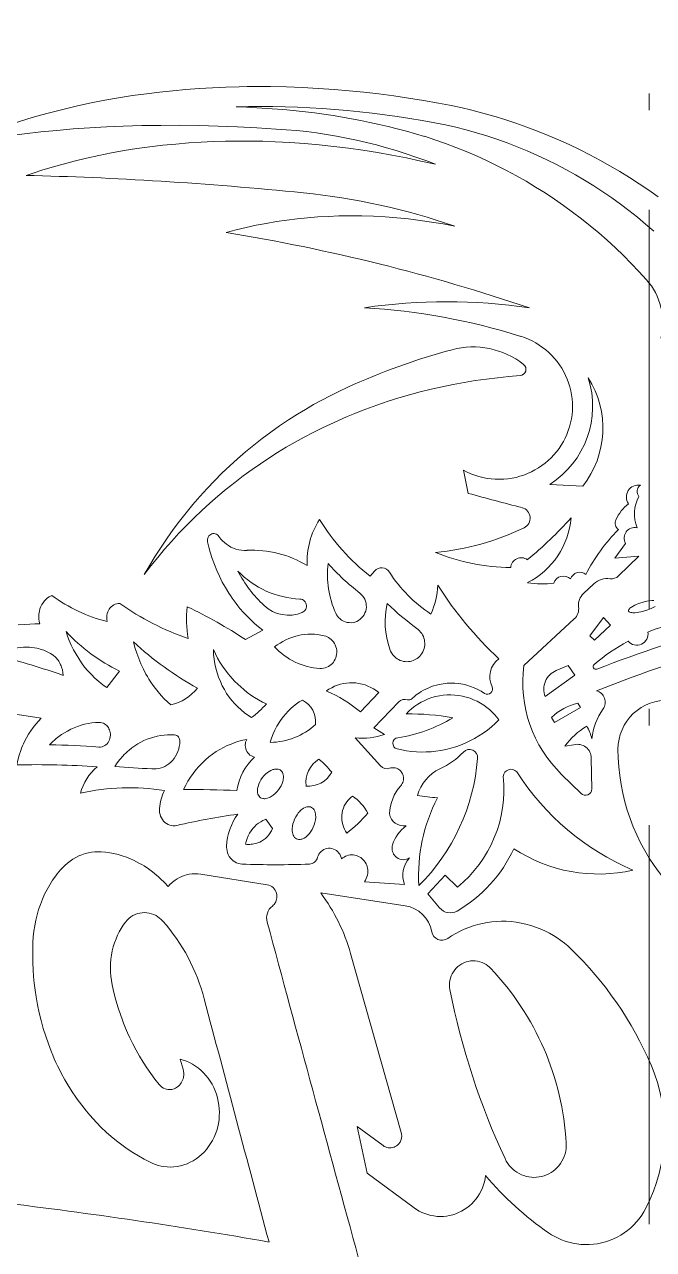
# Model space of a CAD drawing. Extents: x -99 to 297, y 0 to 529.
# Drawn here: x 84.49 to 103.4, y 208.23 to 245.06 of the extents above; entities that cross this region are included whole.
import ezdxf

# ---------------------------------------------------------------- set-up
doc = ezdxf.new("R2010")
doc.units = 0
doc.linetypes.add('DASHDOT', pattern=[18.5, 12, -3, 0.5, -3])

msp = doc.modelspace()

# ---------------------------------------------------------------- linework, layer by layer
at = {"color": 7, "linetype": 'DASHDOT', "lineweight": 13}
msp.add_line((103.269, 368.989), (103.269, 116.522), dxfattribs=at)
at = {"color": 7, "lineweight": 13, "ltscale": 0.017888}
msp.add_line((97.683, 231.663), (97.829, 230.962), dxfattribs=at)
at = {"color": 7, "lineweight": 13, "ltscale": 0.024783}
msp.add_line((100.278, 231.233), (101.268, 231.181), dxfattribs=at)
at = {"color": 7, "lineweight": 13, "ltscale": 0.013642}
msp.add_line((102.558, 229.461), (102.238, 229.019), dxfattribs=at)
at = {"color": 7, "lineweight": 13, "ltscale": 0.01794}
msp.add_line((102.238, 229.019), (102.954, 229.073), dxfattribs=at)
at = {"color": 7, "lineweight": 13, "ltscale": 0.021177}
msp.add_line((102.954, 229.073), (102.347, 228.481), dxfattribs=at)
at = {"color": 7, "lineweight": 13, "ltscale": 0.00501}
msp.add_line((95.012, 228.626), (94.882, 228.473), dxfattribs=at)
at = {"color": 7, "lineweight": 13, "ltscale": 0.010716}
msp.add_line((101.607, 228.244), (101.292, 227.953), dxfattribs=at)
at = {"color": 7, "lineweight": 13, "ltscale": 0.051689}
msp.add_line((101.014, 227.189), (99.496, 225.785), dxfattribs=at)
at = {"color": 7, "lineweight": 13, "ltscale": 0.017013}
msp.add_line((101.889, 227.229), (101.48, 226.685), dxfattribs=at)
at = {"color": 7, "lineweight": 13, "ltscale": 0.016349}
msp.add_line((101.627, 226.55), (102.103, 226.998), dxfattribs=at)
at = {"color": 7, "lineweight": 13, "ltscale": 0.007882}
msp.add_line((102.103, 226.998), (101.889, 227.229), dxfattribs=at)
at = {"color": 7, "lineweight": 13, "ltscale": 0.014685}
msp.add_line((91.647, 226.849), (91.132, 226.566), dxfattribs=at)
at = {"color": 7, "lineweight": 13, "ltscale": 0.005}
msp.add_line((101.48, 226.685), (101.627, 226.55), dxfattribs=at)
at = {"color": 7, "lineweight": 13, "ltscale": 0.009767}
msp.add_line((100.834, 225.784), (100.473, 225.637), dxfattribs=at)
at = {"color": 7, "lineweight": 13, "ltscale": 0.008713}
msp.add_line((101.029, 225.495), (100.834, 225.784), dxfattribs=at)
at = {"color": 7, "lineweight": 13, "ltscale": 0.015619}
msp.add_line((86.958, 225.125), (87.34, 225.619), dxfattribs=at)
at = {"color": 7, "lineweight": 13, "ltscale": 0.027362}
msp.add_line((100.144, 224.852), (101.029, 225.495), dxfattribs=at)
at = {"color": 7, "lineweight": 13, "ltscale": 0.020014}
msp.add_line((94.589, 224.392), (95.136, 224.977), dxfattribs=at)
at = {"color": 7, "lineweight": 13, "ltscale": 0.026883}
msp.add_line((94.99, 223.918), (95.736, 224.692), dxfattribs=at)
at = {"color": 7, "lineweight": 13, "ltscale": 0.022508}
msp.add_line((100.416, 224.075), (101.198, 224.521), dxfattribs=at)
at = {"color": 7, "lineweight": 13, "ltscale": 0.003765}
msp.add_line((101.198, 224.521), (101.123, 224.652), dxfattribs=at)
at = {"color": 7, "lineweight": 13, "ltscale": 0.004276}
msp.add_line((100.331, 224.223), (100.416, 224.075), dxfattribs=at)
at = {"color": 7, "lineweight": 13, "ltscale": 0.028491}
msp.add_line((95.193, 222.769), (94.431, 223.617), dxfattribs=at)
at = {"color": 7, "lineweight": 13, "ltscale": 0.009422}
msp.add_line((95.309, 223.717), (94.99, 223.918), dxfattribs=at)
at = {"color": 7, "lineweight": 13, "ltscale": 0.006926}
msp.add_line((101.006, 223.407), (100.732, 223.365), dxfattribs=at)
at = {"color": 7, "lineweight": 13, "ltscale": 0.02329}
msp.add_line((101.541, 222.075), (101.525, 223.006), dxfattribs=at)
at = {"color": 7, "lineweight": 13, "ltscale": 0.020385}
msp.add_line((100.635, 222.513), (101.218, 221.943), dxfattribs=at)
at = {"color": 7, "lineweight": 13, "ltscale": 0.008622}
msp.add_line((91.946, 220.885), (91.744, 221.165), dxfattribs=at)
at = {"color": 7, "lineweight": 13, "ltscale": 0.050554}
msp.add_line((91.785, 219.198), (89.787, 219.512), dxfattribs=at)
at = {"color": 7, "lineweight": 13, "ltscale": 0.030256}
msp.add_line((94.703, 219.289), (95.91, 219.208), dxfattribs=at)
at = {"color": 7, "lineweight": 13, "ltscale": 0.019176}
msp.add_line((97.135, 219.483), (96.61, 218.924), dxfattribs=at)
at = {"color": 7, "lineweight": 13, "ltscale": 0.012802}
msp.add_line((97.501, 219.125), (97.135, 219.483), dxfattribs=at)
at = {"color": 7, "lineweight": 13, "ltscale": 0.064151}
msp.add_line((95.928, 218.566), (93.391, 218.95), dxfattribs=at)
at = {"color": 7, "lineweight": 13, "ltscale": 0.013816}
msp.add_line((96.61, 218.924), (96.966, 218.501), dxfattribs=at)
at = {"color": 7, "lineweight": 13, "ltscale": 0.139749}
msp.add_line((94.291, 217.127), (95.812, 211.749), dxfattribs=at)
at = {"color": 7, "lineweight": 13, "ltscale": 0.007934}
msp.add_line((89.162, 213.955), (89.252, 213.651), dxfattribs=at)
at = {"color": 7, "lineweight": 13, "ltscale": 0.024317}
msp.add_line((95.268, 211.352), (94.486, 211.931), dxfattribs=at)
at = {"color": 7, "lineweight": 13, "ltscale": 0.035925}
msp.add_line((94.486, 211.931), (94.786, 210.525), dxfattribs=at)
at = {"color": 7, "lineweight": 13, "ltscale": 0.043892}
msp.add_line((94.786, 210.525), (96.199, 209.483), dxfattribs=at)
at = {"color": 7, "lineweight": 13}
for points in [[(96.928, 242.699), (96.481, 242.777), (96.034, 242.849), (95.586, 242.914), (95.139, 242.972), (94.691, 243.024), (94.244, 243.069), (93.798, 243.107), (93.318, 243.141), (92.84, 243.167), (92.362, 243.184), (91.886, 243.194), (91.649, 243.196), (91.411, 243.196), (91.175, 243.194), (90.939, 243.19), (90.536, 243.178), (90.134, 243.16), (89.734, 243.137), (89.336, 243.107), (88.94, 243.071), (88.546, 243.029), (88.154, 242.981), (87.733, 242.922), (87.315, 242.856), (86.9, 242.783), (86.488, 242.702), (86.081, 242.615), (85.878, 242.568), (85.676, 242.519), (85.476, 242.469), (85.277, 242.417), (84.93, 242.321), (84.587, 242.22), (84.248, 242.113)], [(103.537, 239.88), (103.256, 240.079), (102.97, 240.272), (102.68, 240.459), (102.386, 240.64), (102.088, 240.815), (101.786, 240.983), (101.481, 241.145), (101.172, 241.3), (100.86, 241.449), (100.545, 241.591), (100.228, 241.727), (99.907, 241.855), (99.584, 241.977), (99.258, 242.092), (98.931, 242.2), (98.601, 242.301), (98.269, 242.395), (97.936, 242.481), (97.601, 242.561), (97.265, 242.633), (96.928, 242.699)], [(82.605, 241.493), (83.068, 241.574), (83.537, 241.649), (84.011, 241.716), (84.49, 241.777), (84.973, 241.831), (85.461, 241.879), (85.953, 241.92), (86.45, 241.954), (86.95, 241.982), (87.453, 242.004), (87.734, 242.013), (88.017, 242.02), (88.584, 242.029), (89.155, 242.03), (89.729, 242.023), (90.307, 242.008), (90.887, 241.986), (91.469, 241.957), (92.054, 241.919)], [(103.402, 238.843), (103.159, 239.057), (102.912, 239.264), (102.659, 239.466), (102.402, 239.661), (102.139, 239.851), (101.873, 240.034), (101.602, 240.211), (101.326, 240.381), (101.047, 240.545), (100.764, 240.702), (100.477, 240.853), (100.187, 240.996), (99.894, 241.133), (99.597, 241.263), (99.298, 241.386), (98.996, 241.502), (98.691, 241.611), (98.384, 241.712), (98.076, 241.806), (97.765, 241.893), (97.452, 241.972), (97.138, 242.044), (96.823, 242.109)], [(96.508, 241.699), (96.825, 241.595), (97.141, 241.485), (97.453, 241.367), (97.764, 241.242), (98.072, 241.11), (98.377, 240.971), (98.679, 240.825), (98.977, 240.672), (99.273, 240.513), (99.565, 240.348), (99.853, 240.175), (100.137, 239.997), (100.417, 239.812), (100.693, 239.621), (100.965, 239.423), (101.232, 239.22), (101.494, 239.011), (101.751, 238.795), (102.004, 238.575), (102.251, 238.348), (102.493, 238.116), (102.729, 237.879), (102.96, 237.636), (103.185, 237.388)], [(96.839, 240.857), (96.405, 240.957), (95.97, 241.05), (95.534, 241.134), (95.099, 241.212), (94.662, 241.281), (94.226, 241.343), (93.785, 241.398), (93.344, 241.444), (92.904, 241.483), (92.465, 241.514), (92.246, 241.526), (92.026, 241.536), (91.651, 241.549), (91.277, 241.556), (90.904, 241.557), (90.533, 241.552), (90.162, 241.541), (89.793, 241.524), (89.426, 241.5), (89.032, 241.468), (88.641, 241.429), (88.252, 241.383), (87.866, 241.33), (87.482, 241.269), (87.102, 241.201), (86.724, 241.126), (86.35, 241.043), (85.979, 240.953), (85.795, 240.906), (85.611, 240.856), (85.43, 240.805), (85.249, 240.752), (85.009, 240.678), (84.771, 240.602), (84.534, 240.522)], [(97.421, 238.998), (97.074, 239.064), (96.726, 239.122), (96.378, 239.173), (96.029, 239.215), (95.68, 239.25), (95.331, 239.277), (94.981, 239.296), (94.632, 239.307), (94.458, 239.309), (94.284, 239.31), (94.11, 239.308), (93.936, 239.304), (93.621, 239.293), (93.307, 239.274), (92.994, 239.249), (92.682, 239.218), (92.371, 239.179), (92.062, 239.134), (91.755, 239.082), (91.45, 239.024), (91.147, 238.959), (90.846, 238.887), (90.547, 238.808)], [(99.406, 235.686), (99.522, 235.646), (99.636, 235.599), (99.747, 235.547), (99.855, 235.488), (99.96, 235.424), (100.061, 235.354), (100.158, 235.279), (100.251, 235.198), (100.339, 235.113), (100.422, 235.022), (100.5, 234.928), (100.573, 234.829), (100.639, 234.727), (100.7, 234.621), (100.755, 234.512), (100.804, 234.4), (100.846, 234.286), (100.882, 234.169), (100.912, 234.051), (100.935, 233.931), (100.951, 233.811), (100.96, 233.689), (100.963, 233.567), (100.958, 233.446), (100.947, 233.325), (100.93, 233.204), (100.905, 233.085), (100.874, 232.968), (100.836, 232.852), (100.792, 232.738), (100.742, 232.628), (100.686, 232.52), (100.624, 232.415), (100.556, 232.314), (100.482, 232.216), (100.403, 232.123), (100.319, 232.035), (100.23, 231.95), (100.137, 231.871), (100.039, 231.798), (99.938, 231.729), (99.832, 231.667), (99.724, 231.61), (99.612, 231.559), (99.498, 231.515), (99.381, 231.477), (99.263, 231.445), (99.143, 231.42), (99.018, 231.402), (98.893, 231.39), (98.767, 231.386), (98.641, 231.388), (98.516, 231.398), (98.391, 231.415), (98.268, 231.44), (98.146, 231.471), (98.026, 231.509), (97.909, 231.553), (97.794, 231.605), (97.683, 231.663)], [(88.088, 228.527), (88.285, 228.784), (88.489, 229.036), (88.697, 229.284), (88.911, 229.527), (89.13, 229.766), (89.354, 230), (89.584, 230.228), (89.818, 230.452), (90.058, 230.67), (90.302, 230.883), (90.551, 231.091), (90.805, 231.293), (91.064, 231.49), (91.327, 231.681), (91.578, 231.856), (91.834, 232.026), (92.094, 232.19), (92.357, 232.35), (92.623, 232.504), (92.893, 232.653), (93.167, 232.796), (93.443, 232.934), (93.683, 233.048), (93.925, 233.158), (94.169, 233.264), (94.415, 233.366), (94.635, 233.453), (94.857, 233.537), (95.081, 233.617), (95.249, 233.675), (95.418, 233.732), (95.738, 233.833), (96.06, 233.927), (96.385, 234.014), (96.711, 234.095), (97.04, 234.17), (97.371, 234.237), (97.703, 234.298), (98.037, 234.353), (98.372, 234.4), (98.709, 234.441), (99.046, 234.476), (99.385, 234.503)], [(94.188, 234.147), (93.931, 234.026), (93.677, 233.9), (93.427, 233.768), (93.179, 233.632), (92.934, 233.49), (92.693, 233.344), (92.421, 233.171), (92.154, 232.991), (91.892, 232.806), (91.634, 232.614), (91.382, 232.416), (91.134, 232.212), (90.892, 232.003), (90.654, 231.787), (90.423, 231.567), (90.196, 231.34), (89.975, 231.109), (89.76, 230.872), (89.551, 230.63), (89.347, 230.383), (89.149, 230.131), (88.957, 229.875), (88.771, 229.614), (88.591, 229.348), (88.417, 229.079), (88.249, 228.805), (88.088, 228.527)], [(90.331, 229.671), (90.31, 229.698), (90.283, 229.721), (90.254, 229.739), (90.22, 229.751), (90.185, 229.757), (90.15, 229.755), (90.115, 229.747), (90.083, 229.731), (90.054, 229.71), (90.029, 229.684), (90.009, 229.652), (89.995, 229.618), (89.987, 229.581), (89.986, 229.544), (89.99, 229.506)], [(89.99, 229.506), (90.028, 229.349), (90.071, 229.193), (90.129, 229.009), (90.194, 228.826), (90.267, 228.647), (90.346, 228.471), (90.433, 228.299), (90.526, 228.132), (90.626, 227.968), (90.678, 227.889), (90.732, 227.81), (90.788, 227.732), (90.845, 227.656), (90.904, 227.581), (90.964, 227.507), (91.068, 227.387), (91.176, 227.271), (91.288, 227.159), (91.404, 227.051), (91.523, 226.948), (91.647, 226.849)], [(91.175, 229.25), (91.091, 229.248), (91.008, 229.254), (90.925, 229.267), (90.844, 229.288), (90.765, 229.316), (90.689, 229.351), (90.616, 229.393), (90.555, 229.436), (90.497, 229.483), (90.442, 229.535), (90.392, 229.591), (90.361, 229.63), (90.331, 229.671)], [(85.311, 227.892), (85.27, 227.874), (85.23, 227.853), (85.177, 227.818), (85.127, 227.776), (85.082, 227.728), (85.042, 227.676), (85.007, 227.619), (84.977, 227.558), (84.951, 227.488), (84.932, 227.415), (84.92, 227.34), (84.915, 227.265), (84.918, 227.188), (84.927, 227.113), (84.944, 227.039)], [(87.353, 227.656), (87.306, 227.655), (87.26, 227.647), (87.215, 227.632), (87.17, 227.611), (87.128, 227.584), (87.09, 227.551), (87.071, 227.531), (87.053, 227.508), (87.035, 227.485), (87.02, 227.459), (86.994, 227.406), (86.975, 227.35), (86.963, 227.29), (86.959, 227.23), (86.962, 227.169), (86.973, 227.11)], [(92.836, 227.383), (92.868, 227.399), (92.896, 227.421), (92.92, 227.448), (92.94, 227.48), (92.954, 227.515), (92.961, 227.553), (92.962, 227.591), (92.956, 227.629), (92.943, 227.665), (92.925, 227.698), (92.9, 227.727), (92.872, 227.752), (92.84, 227.77), (92.804, 227.782), (92.768, 227.787)], [(93.847, 227.359), (93.87, 227.314), (93.898, 227.273), (93.929, 227.234), (93.972, 227.192), (94.02, 227.155), (94.072, 227.125), (94.127, 227.102), (94.184, 227.086), (94.243, 227.077), (94.303, 227.075), (94.362, 227.082), (94.42, 227.095), (94.476, 227.116), (94.529, 227.144), (94.578, 227.178), (94.622, 227.219), (94.662, 227.264), (94.695, 227.314), (94.722, 227.368), (94.743, 227.426), (94.756, 227.485), (94.763, 227.545), (94.762, 227.606), (94.753, 227.667), (94.738, 227.726), (94.716, 227.782), (94.687, 227.835), (94.652, 227.884), (94.612, 227.928), (94.567, 227.967)], [(103.411, 227.743), (103.343, 227.741), (103.272, 227.732), (103.199, 227.72), (103.144, 227.708), (103.089, 227.693), (102.981, 227.66), (102.928, 227.641), (102.877, 227.62), (102.831, 227.599), (102.787, 227.577), (102.735, 227.545), (102.711, 227.528), (102.69, 227.511), (102.671, 227.494), (102.657, 227.477), (102.645, 227.455), (102.642, 227.444), (102.641, 227.434), (102.643, 227.425), (102.647, 227.417), (102.654, 227.408), (102.663, 227.401), (102.687, 227.389), (102.718, 227.382), (102.746, 227.378), (102.776, 227.376), (102.839, 227.377), (102.908, 227.383), (102.96, 227.391), (103.012, 227.401), (103.069, 227.414), (103.126, 227.429), (103.229, 227.462), (103.278, 227.48), (103.327, 227.5), (103.388, 227.529), (103.445, 227.56)], [(84.944, 227.039), (84.793, 227.038), (84.643, 227.034), (84.494, 227.025), (84.293, 227.009)], [(95.47, 226.282), (95.493, 226.223), (95.522, 226.167), (95.558, 226.114), (95.599, 226.066), (95.646, 226.023), (95.688, 225.992), (95.733, 225.965), (95.781, 225.943), (95.83, 225.925), (95.88, 225.913), (95.931, 225.905), (95.983, 225.903), (96.035, 225.905), (96.081, 225.912), (96.125, 225.922), (96.169, 225.936), (96.211, 225.954), (96.252, 225.976), (96.291, 226.001), (96.332, 226.033), (96.37, 226.07), (96.404, 226.11), (96.435, 226.153), (96.461, 226.199), (96.482, 226.247), (96.499, 226.297), (96.511, 226.349), (96.518, 226.401), (96.52, 226.454), (96.516, 226.507), (96.508, 226.559), (96.495, 226.61), (96.477, 226.66), (96.454, 226.708), (96.427, 226.753), (96.396, 226.795), (96.362, 226.834), (96.323, 226.869), (96.282, 226.901)], [(85.734, 226.813), (85.781, 226.674), (85.833, 226.538), (85.891, 226.404), (85.959, 226.264), (86.034, 226.127), (86.115, 225.994), (86.201, 225.866), (86.294, 225.743), (86.391, 225.625), (86.495, 225.513), (86.603, 225.406), (86.66, 225.355), (86.717, 225.306), (86.795, 225.243), (86.876, 225.182), (86.958, 225.125)], [(93.363, 225.698), (93.418, 225.698), (93.473, 225.704), (93.526, 225.717), (93.578, 225.736), (93.627, 225.76), (93.668, 225.787), (93.706, 225.818), (93.741, 225.852), (93.773, 225.89), (93.8, 225.931), (93.824, 225.975), (93.843, 226.021), (93.857, 226.069), (93.867, 226.118), (93.872, 226.177), (93.871, 226.237), (93.862, 226.297), (93.847, 226.354), (93.825, 226.41), (93.801, 226.454), (93.774, 226.496), (93.743, 226.534), (93.708, 226.569), (93.67, 226.601), (93.629, 226.628), (93.586, 226.651), (93.542, 226.669), (93.495, 226.683)], [(85.266, 226.153), (85.166, 226.203), (85.064, 226.246), (84.959, 226.282), (84.906, 226.296), (84.853, 226.309), (84.781, 226.323), (84.709, 226.333), (84.637, 226.34), (84.547, 226.343), (84.457, 226.34), (84.367, 226.332), (84.279, 226.317), (84.191, 226.298), (84.105, 226.272), (84.037, 226.248), (83.97, 226.22), (83.904, 226.189), (83.856, 226.163), (83.809, 226.136), (83.717, 226.076)], [(85.648, 225.492), (85.64, 225.576), (85.625, 225.657), (85.602, 225.736), (85.588, 225.775), (85.572, 225.813), (85.536, 225.883), (85.515, 225.917), (85.493, 225.95), (85.469, 225.981), (85.444, 226.011), (85.404, 226.052), (85.36, 226.09), (85.315, 226.124), (85.266, 226.153)], [(87.761, 226.496), (87.806, 226.327), (87.858, 226.162), (87.918, 225.999), (87.984, 225.839), (88.058, 225.682), (88.138, 225.53), (88.181, 225.455), (88.225, 225.381), (88.287, 225.285), (88.352, 225.191), (88.419, 225.099), (88.504, 224.992), (88.593, 224.889), (88.685, 224.789), (88.781, 224.693), (88.881, 224.601)], [(91.759, 224.632), (91.638, 224.691), (91.52, 224.756), (91.405, 224.825), (91.292, 224.9), (91.183, 224.979), (91.077, 225.063), (90.985, 225.143), (90.895, 225.225), (90.809, 225.312), (90.726, 225.401), (90.672, 225.463), (90.62, 225.526), (90.52, 225.655), (90.439, 225.771), (90.363, 225.89), (90.291, 226.012), (90.225, 226.137), (90.163, 226.265)], [(90.163, 226.265), (90.171, 226.123), (90.185, 225.982), (90.208, 225.843), (90.238, 225.704), (90.276, 225.568), (90.322, 225.434), (90.374, 225.303), (90.431, 225.182), (90.494, 225.065), (90.563, 224.951), (90.639, 224.841), (90.72, 224.736), (90.806, 224.636), (90.898, 224.541), (90.995, 224.452), (91.097, 224.369), (91.203, 224.292), (91.314, 224.221)], [(95.136, 224.977), (95.06, 225.034), (94.981, 225.086), (94.898, 225.131), (94.812, 225.171), (94.724, 225.204), (94.633, 225.231), (94.541, 225.251), (94.448, 225.264), (94.354, 225.271), (94.26, 225.27), (94.167, 225.262), (94.074, 225.248), (93.983, 225.226), (93.893, 225.198), (93.806, 225.163), (93.721, 225.122), (93.64, 225.075), (93.563, 225.022)], [(96.128, 224.789), (96.217, 224.866), (96.264, 224.903), (96.311, 224.938), (96.36, 224.971), (96.41, 225.002), (96.478, 225.042), (96.548, 225.078), (96.619, 225.111), (96.702, 225.145), (96.785, 225.174), (96.87, 225.199), (96.957, 225.22), (97.015, 225.231), (97.073, 225.24), (97.132, 225.247), (97.191, 225.253), (97.25, 225.256), (97.31, 225.257), (97.369, 225.257), (97.428, 225.254), (97.547, 225.243), (97.664, 225.223), (97.78, 225.196), (97.894, 225.161), (98.004, 225.119), (98.112, 225.07), (98.216, 225.014), (98.316, 224.951)], [(92.839, 224.749), (92.748, 224.692), (92.66, 224.631), (92.575, 224.565), (92.493, 224.494), (92.414, 224.419), (92.34, 224.339), (92.269, 224.256), (92.203, 224.169), (92.142, 224.078), (92.107, 224.023), (92.074, 223.966), (92.013, 223.849), (91.959, 223.729), (91.913, 223.605), (91.873, 223.479)], [(98.751, 224.155), (98.687, 224.237), (98.619, 224.315), (98.547, 224.389), (98.467, 224.462), (98.384, 224.53), (98.297, 224.593), (98.198, 224.656), (98.095, 224.712), (97.989, 224.761), (97.88, 224.804), (97.768, 224.839), (97.655, 224.867), (97.54, 224.888), (97.424, 224.901), (97.307, 224.907), (97.191, 224.906), (97.074, 224.896), (96.96, 224.879), (96.846, 224.855), (96.734, 224.824), (96.625, 224.785), (96.518, 224.739), (96.415, 224.687), (96.315, 224.628), (96.219, 224.562), (96.128, 224.491), (96.042, 224.413), (95.961, 224.33)], [(81.478, 224.397), (81.709, 224.415), (81.942, 224.428), (82.176, 224.436), (82.412, 224.44), (82.569, 224.44), (82.726, 224.438), (82.887, 224.434), (83.047, 224.428), (83.368, 224.409), (83.69, 224.383), (84.014, 224.349), (84.339, 224.308), (84.665, 224.258), (84.991, 224.201)], [(84.991, 224.201), (84.905, 224.115), (84.824, 224.024), (84.747, 223.928), (84.675, 223.827), (84.607, 223.723), (84.544, 223.615), (84.487, 223.503), (84.456, 223.437), (84.427, 223.369), (84.399, 223.3), (84.373, 223.23), (84.326, 223.088), (84.287, 222.944), (84.255, 222.797)], [(86.731, 224.078), (86.621, 224.072), (86.511, 224.061), (86.402, 224.043), (86.293, 224.02), (86.186, 223.991), (86.08, 223.956), (85.976, 223.916), (85.874, 223.87), (85.774, 223.818), (85.687, 223.768), (85.601, 223.713), (85.518, 223.654), (85.438, 223.591), (85.386, 223.547), (85.335, 223.501), (85.286, 223.454), (85.237, 223.405)], [(86.725, 223.337), (86.771, 223.337), (86.817, 223.345), (86.858, 223.359), (86.897, 223.379), (86.934, 223.405), (86.967, 223.436), (86.996, 223.471), (87.02, 223.51), (87.04, 223.553), (87.055, 223.598), (87.064, 223.646), (87.068, 223.694), (87.067, 223.734), (87.062, 223.773), (87.054, 223.812), (87.041, 223.85), (87.025, 223.887), (87.006, 223.921), (86.984, 223.952), (86.959, 223.981), (86.931, 224.006), (86.895, 224.032), (86.856, 224.052), (86.815, 224.067), (86.773, 224.075), (86.731, 224.078)], [(95.687, 223.282), (95.83, 223.25), (95.975, 223.224), (96.12, 223.205), (96.267, 223.192), (96.414, 223.187), (96.561, 223.188), (96.708, 223.197), (96.855, 223.212), (97.001, 223.234), (97.152, 223.264), (97.302, 223.301), (97.449, 223.346), (97.595, 223.397), (97.738, 223.456), (97.878, 223.521), (98.015, 223.593), (98.148, 223.672), (98.277, 223.757), (98.403, 223.848), (98.523, 223.945), (98.639, 224.047), (98.751, 224.155)], [(88.999, 223.7), (88.894, 223.704), (88.789, 223.702), (88.685, 223.695), (88.581, 223.682), (88.477, 223.663), (88.375, 223.638), (88.274, 223.607), (88.175, 223.572), (88.077, 223.53), (87.981, 223.482), (87.889, 223.43), (87.798, 223.372), (87.711, 223.31), (87.627, 223.243), (87.579, 223.2), (87.531, 223.156), (87.485, 223.11), (87.441, 223.063), (87.355, 222.964), (87.276, 222.86), (87.202, 222.751)], [(89.156, 223.514), (89.154, 223.542), (89.149, 223.569), (89.14, 223.595), (89.127, 223.619), (89.111, 223.641), (89.093, 223.66), (89.064, 223.68), (89.032, 223.694), (88.999, 223.7)], [(88.315, 222.68), (88.377, 222.677), (88.439, 222.679), (88.501, 222.687), (88.562, 222.701), (88.632, 222.723), (88.701, 222.753), (88.766, 222.789), (88.827, 222.832), (88.885, 222.882), (88.938, 222.936), (88.985, 222.996), (89.028, 223.061), (89.066, 223.13), (89.097, 223.203), (89.121, 223.278), (89.14, 223.356), (89.151, 223.435), (89.156, 223.514)], [(91.167, 223.566), (91.048, 223.54), (90.929, 223.509), (90.81, 223.471), (90.694, 223.428), (90.579, 223.379), (90.467, 223.324), (90.358, 223.264), (90.251, 223.199), (90.138, 223.122), (90.029, 223.039), (89.925, 222.949), (89.825, 222.855), (89.729, 222.755), (89.639, 222.651), (89.554, 222.541), (89.474, 222.428), (89.399, 222.31), (89.331, 222.189), (89.268, 222.064)], [(91.4, 223.036), (91.353, 223.049), (91.308, 223.069), (91.265, 223.095), (91.228, 223.128), (91.198, 223.161), (91.173, 223.198), (91.153, 223.239), (91.136, 223.288), (91.125, 223.338), (91.122, 223.39), (91.125, 223.441), (91.134, 223.484), (91.148, 223.526), (91.167, 223.566)], [(92.197, 222.628), (92.171, 222.647), (92.141, 222.662), (92.109, 222.672), (92.076, 222.676), (92.041, 222.676), (92.004, 222.672), (91.977, 222.666), (91.95, 222.658), (91.895, 222.636), (91.842, 222.606), (91.791, 222.571), (91.735, 222.524), (91.683, 222.471), (91.635, 222.414), (91.593, 222.352), (91.557, 222.288), (91.528, 222.221), (91.506, 222.155), (91.498, 222.122), (91.492, 222.088), (91.488, 222.044), (91.488, 222.002), (91.493, 221.961), (91.502, 221.923), (91.516, 221.889), (91.536, 221.858), (91.559, 221.833)], [(91.559, 221.833), (91.585, 221.813), (91.615, 221.798), (91.646, 221.789), (91.668, 221.785), (91.69, 221.783), (91.715, 221.784), (91.74, 221.786), (91.789, 221.797), (91.838, 221.815), (91.871, 221.83), (91.902, 221.848), (91.934, 221.867), (91.964, 221.889), (92.02, 221.936), (92.073, 221.989), (92.12, 222.046), (92.163, 222.108), (92.199, 222.172), (92.229, 222.239), (92.251, 222.305), (92.259, 222.338), (92.265, 222.372), (92.269, 222.416), (92.269, 222.459), (92.264, 222.5), (92.255, 222.537), (92.24, 222.571), (92.221, 222.602), (92.197, 222.628)], [(95.798, 222.173), (95.822, 222.203), (95.842, 222.236), (95.858, 222.271), (95.87, 222.307), (95.877, 222.346), (95.88, 222.385), (95.88, 222.411), (95.877, 222.437), (95.873, 222.462), (95.866, 222.487), (95.858, 222.511), (95.847, 222.535), (95.835, 222.558), (95.821, 222.579), (95.797, 222.61), (95.769, 222.637), (95.739, 222.661), (95.706, 222.681), (95.668, 222.698), (95.627, 222.71), (95.585, 222.716), (95.542, 222.716), (95.5, 222.711), (95.459, 222.7)], [(94.346, 221.862), (94.298, 221.824), (94.254, 221.783), (94.212, 221.738), (94.174, 221.69), (94.135, 221.63), (94.101, 221.567), (94.073, 221.501), (94.051, 221.433), (94.036, 221.363), (94.026, 221.291), (94.023, 221.219), (94.026, 221.147), (94.036, 221.076), (94.052, 221.006), (94.074, 220.937), (94.102, 220.871), (94.136, 220.807), (94.175, 220.747)], [(88.544, 221.486), (88.543, 221.428), (88.548, 221.37), (88.56, 221.313), (88.578, 221.258), (88.603, 221.205), (88.633, 221.155), (88.668, 221.111), (88.708, 221.071), (88.753, 221.037), (88.801, 221.009), (88.851, 220.989), (88.904, 220.975), (88.958, 220.969), (89.012, 220.97), (89.065, 220.979)], [(93.115, 221.522), (93.084, 221.535), (93.052, 221.542), (93.018, 221.543), (92.995, 221.541), (92.972, 221.537), (92.948, 221.531), (92.924, 221.522), (92.878, 221.499), (92.833, 221.469), (92.804, 221.446), (92.776, 221.42), (92.75, 221.393), (92.725, 221.364), (92.68, 221.303), (92.64, 221.238), (92.606, 221.17), (92.578, 221.099), (92.557, 221.026), (92.542, 220.953), (92.535, 220.882), (92.534, 220.847), (92.536, 220.813), (92.541, 220.768), (92.551, 220.726), (92.565, 220.687), (92.582, 220.653), (92.604, 220.622), (92.63, 220.597), (92.659, 220.577)], [(92.659, 220.577), (92.69, 220.564), (92.722, 220.557), (92.756, 220.556), (92.778, 220.558), (92.801, 220.562), (92.825, 220.569), (92.849, 220.577), (92.896, 220.601), (92.941, 220.63), (92.969, 220.654), (92.997, 220.679), (93.023, 220.706), (93.049, 220.735), (93.094, 220.796), (93.134, 220.861), (93.168, 220.929), (93.196, 221), (93.218, 221.073), (93.233, 221.146), (93.24, 221.217), (93.24, 221.252), (93.239, 221.286), (93.233, 221.331), (93.224, 221.373), (93.21, 221.412), (93.192, 221.447), (93.17, 221.477), (93.144, 221.503), (93.115, 221.522)], [(91.744, 221.165), (91.699, 221.147), (91.654, 221.126), (91.588, 221.09), (91.525, 221.049), (91.465, 221.003), (91.409, 220.952), (91.35, 220.888), (91.297, 220.818), (91.25, 220.744), (91.209, 220.666), (91.175, 220.584), (91.148, 220.499), (91.129, 220.413)], [(91.3, 220.414), (91.34, 220.417), (91.38, 220.423), (91.441, 220.436), (91.501, 220.455), (91.559, 220.478), (91.614, 220.507), (91.675, 220.546), (91.732, 220.59), (91.785, 220.64), (91.834, 220.695), (91.876, 220.755), (91.914, 220.818), (91.946, 220.885)], [(90.563, 220.357), (90.562, 220.318), (90.565, 220.278), (90.574, 220.218), (90.59, 220.159), (90.613, 220.102), (90.642, 220.049), (90.676, 220), (90.715, 219.956), (90.76, 219.916), (90.808, 219.883), (90.859, 219.856), (90.914, 219.836), (90.97, 219.822), (91.027, 219.817)], [(93.299, 220.021), (93.316, 220.069), (93.339, 220.115), (93.368, 220.158), (93.402, 220.195), (93.441, 220.227), (93.484, 220.254), (93.531, 220.274), (93.579, 220.288), (93.629, 220.295), (93.679, 220.294), (93.729, 220.286), (93.777, 220.271), (93.823, 220.25), (93.865, 220.223), (93.904, 220.189), (93.938, 220.151), (93.966, 220.111), (93.988, 220.067), (94.005, 220.02), (94.015, 219.972)], [(96.059, 220.002), (96.015, 219.978), (95.968, 219.961), (95.918, 219.951), (95.867, 219.948), (95.818, 219.953), (95.769, 219.966), (95.723, 219.986), (95.68, 220.013), (95.641, 220.045), (95.608, 220.083), (95.584, 220.119), (95.566, 220.156), (95.551, 220.196), (95.542, 220.237), (95.538, 220.277), (95.538, 220.318), (95.543, 220.359), (95.553, 220.398)], [(86.791, 220.183), (86.695, 220.186), (86.598, 220.182), (86.502, 220.172), (86.407, 220.155), (86.309, 220.131), (86.213, 220.099), (86.119, 220.061), (86.028, 220.016), (85.94, 219.965), (85.855, 219.907), (85.773, 219.844), (85.696, 219.775), (85.623, 219.701)], [(88.801, 219.145), (88.692, 219.265), (88.578, 219.378), (88.518, 219.433), (88.458, 219.486), (88.336, 219.585), (88.21, 219.677), (88.08, 219.762), (88.013, 219.802), (87.946, 219.84), (87.855, 219.889), (87.763, 219.933), (87.669, 219.975), (87.548, 220.022), (87.424, 220.065), (87.299, 220.101), (87.173, 220.131), (87.046, 220.154), (86.919, 220.172), (86.791, 220.183)], [(94.015, 219.972), (94.052, 220.003), (94.092, 220.029), (94.134, 220.051), (94.179, 220.069), (94.225, 220.082), (94.272, 220.091), (94.32, 220.094), (94.368, 220.092), (94.416, 220.085), (94.463, 220.074), (94.508, 220.058), (94.551, 220.037), (94.593, 220.011), (94.632, 219.982), (94.667, 219.949), (94.699, 219.912), (94.728, 219.872), (94.753, 219.83), (94.773, 219.785), (94.789, 219.738), (94.8, 219.69), (94.807, 219.641), (94.809, 219.592), (94.806, 219.543), (94.797, 219.488), (94.782, 219.434), (94.761, 219.383), (94.734, 219.334), (94.703, 219.289)], [(85.623, 219.701), (85.571, 219.643), (85.52, 219.584), (85.47, 219.523), (85.423, 219.461), (85.331, 219.332), (85.287, 219.265), (85.244, 219.196), (85.203, 219.126), (85.164, 219.054), (85.09, 218.909), (85.023, 218.759), (84.963, 218.605), (84.909, 218.448), (84.863, 218.289), (84.824, 218.127), (84.792, 217.963), (84.767, 217.797), (84.749, 217.63), (84.738, 217.462)], [(89.787, 219.512), (89.7, 219.522), (89.613, 219.525), (89.526, 219.521), (89.44, 219.51), (89.355, 219.492), (89.283, 219.47), (89.213, 219.444), (89.144, 219.413), (89.078, 219.376), (89.014, 219.336), (88.976, 219.308), (88.938, 219.279), (88.902, 219.248), (88.867, 219.215), (88.801, 219.145)], [(91.938, 218.556), (91.964, 218.579), (91.989, 218.605), (92.01, 218.633), (92.025, 218.656), (92.037, 218.679), (92.053, 218.718), (92.065, 218.758), (92.072, 218.799), (92.075, 218.841), (92.071, 218.892), (92.061, 218.942), (92.044, 218.99), (92.021, 219.036), (91.992, 219.077), (91.958, 219.112), (91.92, 219.143), (91.877, 219.168), (91.832, 219.187), (91.785, 219.198)], [(87.12, 216.191), (87.097, 216.317), (87.081, 216.444), (87.071, 216.572), (87.068, 216.7), (87.072, 216.828), (87.083, 216.955), (87.1, 217.082), (87.124, 217.207), (87.155, 217.33), (87.193, 217.452), (87.237, 217.57), (87.283, 217.677), (87.335, 217.782), (87.393, 217.883), (87.456, 217.98), (87.523, 218.073)], [(87.523, 218.073), (87.572, 218.13), (87.625, 218.182), (87.683, 218.228), (87.745, 218.268), (87.81, 218.301), (87.878, 218.328), (87.948, 218.346), (88.019, 218.357), (88.091, 218.361), (88.163, 218.357), (88.235, 218.345), (88.305, 218.326), (88.373, 218.3), (88.439, 218.267), (88.494, 218.233), (88.546, 218.194), (88.594, 218.151), (88.64, 218.104)], [(100.914, 217.267), (100.817, 217.357), (100.716, 217.442), (100.611, 217.523), (100.5, 217.601), (100.386, 217.673), (100.268, 217.74), (100.133, 217.809), (99.994, 217.871), (99.853, 217.926), (99.708, 217.974), (99.562, 218.014), (99.414, 218.046), (99.264, 218.071), (99.113, 218.088), (98.969, 218.097), (98.825, 218.098), (98.682, 218.093), (98.538, 218.081), (98.396, 218.061), (98.255, 218.035), (98.115, 218.001), (97.977, 217.961), (97.842, 217.914), (97.709, 217.86), (97.579, 217.8), (97.452, 217.733), (97.328, 217.66), (97.209, 217.582)], [(84.738, 217.462), (84.732, 217.257), (84.731, 217.052), (84.735, 216.847), (84.745, 216.642), (84.76, 216.437), (84.78, 216.233), (84.805, 216.029), (84.835, 215.827), (84.878, 215.586), (84.928, 215.347), (84.986, 215.11), (85.05, 214.876), (85.122, 214.644), (85.202, 214.415), (85.288, 214.189), (85.334, 214.077), (85.382, 213.966), (85.431, 213.857), (85.482, 213.748), (85.535, 213.64), (85.59, 213.533), (85.701, 213.33), (85.818, 213.132), (85.941, 212.938), (86.005, 212.843), (86.071, 212.749), (86.138, 212.656), (86.206, 212.565), (86.276, 212.475), (86.348, 212.386), (86.446, 212.271), (86.546, 212.157), (86.649, 212.047), (86.792, 211.902), (86.939, 211.762), (87.091, 211.628), (87.247, 211.499), (87.407, 211.376), (87.571, 211.259), (87.739, 211.147), (87.91, 211.042), (88.085, 210.943), (88.263, 210.851)], [(98.499, 216.685), (98.458, 216.725), (98.414, 216.761), (98.367, 216.794), (98.306, 216.829), (98.242, 216.858), (98.176, 216.881), (98.107, 216.897), (98.038, 216.907), (97.968, 216.909), (97.898, 216.904), (97.829, 216.893), (97.761, 216.875), (97.696, 216.85), (97.633, 216.819), (97.574, 216.782), (97.518, 216.739), (97.467, 216.691), (97.421, 216.639), (97.38, 216.582), (97.345, 216.521), (97.316, 216.457), (97.293, 216.391), (97.277, 216.322), (97.267, 216.252), (97.264, 216.182), (97.268, 216.112), (97.278, 216.042)], [(88.534, 213.194), (88.406, 213.355), (88.282, 213.521), (88.164, 213.691), (88.051, 213.866), (87.943, 214.043), (87.84, 214.225), (87.743, 214.41), (87.652, 214.598), (87.585, 214.743), (87.523, 214.889), (87.463, 215.038), (87.42, 215.15), (87.379, 215.263), (87.303, 215.491), (87.235, 215.722), (87.174, 215.956), (87.12, 216.191)], [(88.263, 210.851), (88.343, 210.814), (88.424, 210.783), (88.507, 210.757), (88.591, 210.737), (88.677, 210.722), (88.777, 210.711), (88.878, 210.709), (88.978, 210.713), (89.079, 210.726), (89.178, 210.746), (89.276, 210.774), (89.373, 210.809), (89.467, 210.851), (89.559, 210.9), (89.647, 210.956), (89.731, 211.018), (89.811, 211.087), (89.886, 211.161), (89.956, 211.24), (90.022, 211.324), (90.082, 211.414), (90.137, 211.507), (90.186, 211.605), (90.229, 211.706), (90.265, 211.81), (90.294, 211.916), (90.317, 212.023), (90.333, 212.133), (90.342, 212.243), (90.345, 212.354), (90.34, 212.464), (90.329, 212.574), (90.311, 212.683), (90.286, 212.79), (90.255, 212.895), (90.217, 212.999), (90.173, 213.099), (90.123, 213.196), (90.067, 213.29), (90.005, 213.379), (89.939, 213.462), (89.868, 213.54), (89.792, 213.614), (89.712, 213.681), (89.628, 213.743), (89.541, 213.799), (89.45, 213.848), (89.356, 213.891), (89.26, 213.927), (89.162, 213.955)], [(89.252, 213.651), (89.266, 213.588), (89.272, 213.525), (89.271, 213.461), (89.267, 213.429), (89.261, 213.397), (89.251, 213.356), (89.237, 213.316), (89.219, 213.278), (89.199, 213.241), (89.176, 213.207), (89.15, 213.175), (89.121, 213.146), (89.09, 213.12), (89.057, 213.097), (89.022, 213.078), (88.986, 213.063), (88.948, 213.051), (88.91, 213.043), (88.871, 213.039), (88.832, 213.038), (88.793, 213.042), (88.755, 213.05), (88.718, 213.062), (88.666, 213.085), (88.618, 213.115), (88.574, 213.151), (88.534, 213.194)], [(95.812, 211.749), (95.823, 211.696), (95.826, 211.642), (95.822, 211.587), (95.809, 211.534), (95.79, 211.484), (95.777, 211.461), (95.763, 211.438), (95.747, 211.416), (95.729, 211.396), (95.7, 211.368), (95.668, 211.343), (95.633, 211.323), (95.597, 211.307), (95.555, 211.294), (95.512, 211.286), (95.467, 211.284), (95.423, 211.288), (95.38, 211.297), (95.338, 211.312), (95.302, 211.33), (95.268, 211.352)], [(98.933, 210.961), (98.971, 210.889), (99.014, 210.82), (99.062, 210.755), (99.114, 210.697), (99.169, 210.643), (99.229, 210.594), (99.292, 210.55), (99.359, 210.511), (99.428, 210.478), (99.5, 210.45), (99.574, 210.428), (99.649, 210.413), (99.726, 210.403), (99.803, 210.399), (99.88, 210.402), (99.956, 210.411), (100.032, 210.426), (100.106, 210.446), (100.178, 210.473), (100.248, 210.506), (100.315, 210.544), (100.379, 210.587), (100.439, 210.636), (100.495, 210.689), (100.55, 210.749), (100.599, 210.813), (100.642, 210.881), (100.68, 210.953), (100.711, 211.028), (100.737, 211.105), (100.756, 211.183), (100.768, 211.263), (100.773, 211.344), (100.772, 211.425)], [(96.199, 209.483), (96.273, 209.433), (96.351, 209.387), (96.431, 209.346), (96.519, 209.309), (96.609, 209.279), (96.701, 209.255), (96.794, 209.237), (96.889, 209.226), (96.984, 209.222), (97.079, 209.225), (97.173, 209.235), (97.267, 209.251), (97.359, 209.274), (97.45, 209.303), (97.538, 209.339), (97.624, 209.381), (97.707, 209.429), (97.786, 209.483), (97.861, 209.542), (97.932, 209.606), (97.998, 209.675), (98.06, 209.749), (98.116, 209.827), (98.167, 209.908), (98.212, 209.993), (98.251, 210.081), (98.284, 210.172), (98.311, 210.264), (98.331, 210.358), (98.345, 210.454)], [(100.241, 208.731), (100.333, 208.671), (100.428, 208.616), (100.527, 208.566), (100.632, 208.52), (100.739, 208.481), (100.848, 208.447), (100.969, 208.418), (101.092, 208.396), (101.216, 208.382), (101.341, 208.375), (101.465, 208.377), (101.59, 208.386), (101.713, 208.403), (101.836, 208.428), (101.956, 208.46), (102.075, 208.5), (102.19, 208.546), (102.303, 208.601), (102.412, 208.661), (102.517, 208.729), (102.617, 208.803), (102.713, 208.883), (102.804, 208.969), (102.889, 209.06), (102.969, 209.156), (103.042, 209.257), (103.109, 209.363), (103.17, 209.472)]]:
    msp.add_lwpolyline(points, dxfattribs=at)
for centre, radius, start, end in [((88.806, 195.395), 47.237, 86.0152, 87.517), ((90.443, 221.325), 21.257, 73.4228, 85.5616), ((90.859, 220.093), 20.01, 70.8581, 84.2276), ((81.314, 182.181), 57.375, 71.34625, 80.7396), ((101.734, 236.095), 1.943, 346.0459, 41.7255), ((97.173, 219.716), 17.01, 81.5712, 98.3296), ((93.577, 217.129), 19.45, 72.5629, 86.6657), ((97.972, 232.912), 2.455, 51.835, 104.9282), ((102.549, 215.89), 20.08, 105.0367, 114.6064), ((99.373, 234.693), 0.189, 273.7339, 52.0755), ((98.782, 233.585), 2.786, 302.4631, 17.8765), ((99.065, 232.927), 2.811, 321.6152, 32.5766), ((122.817, 321.929), 94.336, 254.64008, 255.65546), ((102.938, 230.855), 0.358, 79.7483, 214.8596), ((103.146, 231.016), 0.24, 126.8229, 218.5211), ((103.434, 229.64), 1.283, 127.9551, 155.4641), ((103.888, 230.342), 1.067, 150.576, 202.5932), ((99.367, 230.22), 0.323, 295.7579, 75.9722), ((92.191, 238.018), 11.698, 309.3399, 318.2395), ((98.519, 230.423), 2.406, 297.0017, 355.3216), ((95.399, 228.887), 2.419, 147.6892, 182.155), ((98.782, 233.5), 6.362, 211.4586, 232.1915), ((96.104, 236.98), 7.829, 275.4236, 295.7642), ((106.23, 226.028), 5.469, 135.3238, 152.7883), ((102.494, 230.069), 0.249, 155.5685, 232.0545), ((102.833, 229.621), 0.319, 77.464, 210.0561), ((91.328, 226.054), 3.201, 58.9077, 92.7457), ((99.197, 235.057), 6.325, 248.1594, 269.1449), ((96.343, 228.516), 2.751, 172.9311, 204.8839), ((98.747, 233.423), 6.872, 221.658, 232.544), ((99.421, 228.71), 0.319, 54.6036, 175.8376), ((92.893, 230.558), 2.775, 224.1398, 267.4091), ((94.284, 230.39), 3.815, 207.5428, 227.1632), ((95.222, 228.448), 0.276, 31.9568, 139.6273), ((99.004, 230.864), 4.212, 212.6166, 236.8931), ((100.69, 228.183), 0.296, 44.4151, 165.0895), ((101.183, 228.295), 0.297, 51.8116, 161.123), ((102.011, 227.804), 0.598, 82.363, 132.5943), ((102.132, 228.703), 0.309, 262.3761, 314.2066), ((94.612, 228.295), 2.301, 335.3664, 357.6602), ((106.735, 234.474), 11.656, 212.5592, 226.7035), ((100.08, 231.27), 3.028, 261.0867, 276.1272), ((88.138, 231.738), 4.774, 233.6845, 255.8669), ((91.97, 234.11), 7.935, 234.4197, 251.1581), ((97.765, 227.099), 2.436, 166.9436, 199.6115), ((101.607, 234.134), 8.982, 226.2152, 233.6404), ((101.608, 227.61), 0.466, 132.6642, 187.3321), ((92.591, 227.172), 3.235, 173.1894, 190.1775), ((83.237, 214.632), 14.309, 56.5131, 64.5812), ((92.427, 228.375), 1.074, 226.756, 292.4319), ((100.73, 227.497), 0.419, 312.6325, 7.3237), ((116.661, 187.143), 41.341, 105.4992, 111.2213), ((105.359, 221.427), 5.775, 87.726, 111.6645), ((89.727, 230.505), 5.438, 222.7531, 243.9557), ((93.09, 225.01), 1.721, 76.3745, 129.0689), ((105.329, 221.491), 5.704, 118.2174, 130.656), ((102.89, 226.742), 0.342, 220.9865, 8.8557), ((94.601, 233.949), 10.116, 227.4617, 240.951), ((93.505, 227.74), 2.047, 222.9058, 266.0404), ((116.674, 187.13), 40.758, 105.3041, 111.5833), ((78.013, 203.714), 23.078, 70.6808, 75.6906), ((99.165, 225.447), 0.689, 127.8813, 205.7204), ((103.345, 225.291), 3.881, 172.6786, 225.7071), ((101.666, 225.757), 0.082, 130.9388, 291.6663), ((100.699, 225.081), 0.6, 112.1496, 202.4129), ((88.533, 226.053), 1.493, 283.4781, 320.6651), ((98.403, 225.08), 0.156, 235.9862, 25.9215), ((92.499, 224.093), 0.739, 354.0123, 62.599), ((92.143, 221.559), 3.742, 49.1982, 67.7096), ((95.923, 224.511), 0.26, 72.8648, 135.8743), ((96.039, 224.885), 0.131, 252.8748, 312.9554), ((101.59, 224.686), 0.356, 324.9386, 75.06), ((103.803, 223.271), 1.474, 87.0405, 179.7634), ((89.053, 227.116), 3.673, 307.9861, 317.445), ((96.106, 217.215), 7.117, 79.8155, 91.1701), ((101.494, 223.02), 1.674, 102.8147, 134.0274), ((103.412, 223.401), 1.875, 144.7915, 174.5532), ((91.864, 225.492), 2.014, 270.261, 312.8753), ((95.026, 228.065), 4.501, 278.6926, 301.3054), ((102.65, 221.93), 2.395, 121.79, 143.1887), ((100.117, 223.22), 1.474, 14.0995, 30.4091), ((94.65, 225.596), 1.991, 263.6822, 289.3026), ((95.73, 223.448), 0.171, 98.2455, 255.2769), ((84.876, 199.053), 24.354, 85.6464, 89.1509), ((97.86, 223.016), 0.247, 355.1686, 136.0791), ((101.105, 222.998), 0.421, 1.1333, 103.5542), ((108.531, 223.278), 6.202, 180.0055, 219.3984), ((92.619, 221.747), 1.775, 133.3957, 170.7688), ((93.785, 222.259), 0.84, 122.0741, 186.334), ((91.915, 221.192), 2.278, 37.5331, 51.3165), ((92.092, 223.45), 6.031, 314.7901, 355.6771), ((96.013, 224.771), 2.302, 294.7318, 316.4986), ((84.92, 199.752), 23.055, 85.6552, 91.6521), ((87.722, 221.522), 1.613, 130.8708, 164.726), ((89.51, 250.481), 27.826, 265.2431, 267.5393), ((93.029, 222.941), 0.78, 264.0533, 332.4484), ((95.379, 222.934), 0.248, 221.6131, 288.946), ((97.494, 221.561), 1.235, 114.8439, 165.1686), ((99.111, 222.436), 0.233, 41.752, 176.6718), ((105.855, 226.811), 7.808, 212.704, 246.7898), ((87.635, 215.544), 6.57, 80.7363, 102.9394), ((96.797, 221.284), 1.337, 138.3446, 178.0884), ((95.124, 222.056), 3.774, 309.0319, 5.9848), ((90.006, 221.379), 1.465, 153.623, 175.8011), ((89.032, 170.431), 51.633, 87.9636, 89.738), ((93.538, 220.676), 1.436, 27.7791, 55.7129), ((97.882, 232.96), 11.195, 261.8779, 264.9567), ((101.448, 219.47), 5.115, 152.8028, 183.3646), ((101.354, 222.073), 0.187, 223.7022, 0.7293), ((93.63, 201.401), 20.103, 97.8206, 103.1238), ((92.315, 220.29), 1.753, 144.1317, 177.8066), ((90.986, 224.76), 5.126, 308.4759, 318.2176), ((95.891, 221.399), 0.436, 189.2627, 278.673), ((96.661, 220.043), 1.163, 127.2206, 162.2131), ((91.208, 221.517), 1.107, 265.8807, 274.7521), ((95.409, 222.015), 4.166, 299.9893, 335.4061), ((101.747, 224.161), 4.643, 236.6898, 282.8341), ((93.034, 220.09), 0.273, 273.229, 345.4629), ((96.644, 219.482), 0.783, 138.3905, 200.512), ((92.02, 246.052), 26.254, 267.8332, 272.2489), ((88.936, 215.619), 5.563, 15.7365, 36.7878), ((92.225, 218.199), 0.459, 128.7701, 195.7433), ((95.777, 217.612), 0.967, 10.2347, 80.9763), ((97.285, 218.767), 0.415, 219.8301, 299.8391), ((84.364, 214.32), 5.711, 14.6553, 41.5127), ((3349.835, 1098.49), 3374.914, 195.121733, 195.299619), ((97.035, 217.836), 0.309, 189.7791, 304.3895), ((93.488, 209.566), 10.698, 23.1797, 46.0422), ((92.501, 210.97), 8.284, 3.1484, 43.6158), ((119.114, 220.345), 22.256, 191.146, 204.9381), ((2250.199, 787.674), 2234.73, 194.828021, 195.021944), ((98.664, 211.788), 5.066, 332.7977, 23.1183), ((105.791, 216.743), 9.747, 220.1867, 235.2868), ((65.971, 60.784), 149.919, 80.06475, 83.17472)]:
    msp.add_arc(centre, radius, start, end, dxfattribs=at)
for centre, major_axis, ratio, start_param, end_param in [((95.849, 229.169), (19.384, -5.068), 0.641491, 1.6874, 1.994029), ((93.208, 230.876), (11.804, -5.441), 0.816205, 1.638598, 2.02222), ((95.767, 234.615), (25.09, -3.203), 0.198741, 1.711785, 2.060175)]:
    msp.add_ellipse(centre, major_axis=major_axis, ratio=ratio, start_param=start_param, end_param=end_param, dxfattribs=at)

doc.saveas('drawing.dxf')
